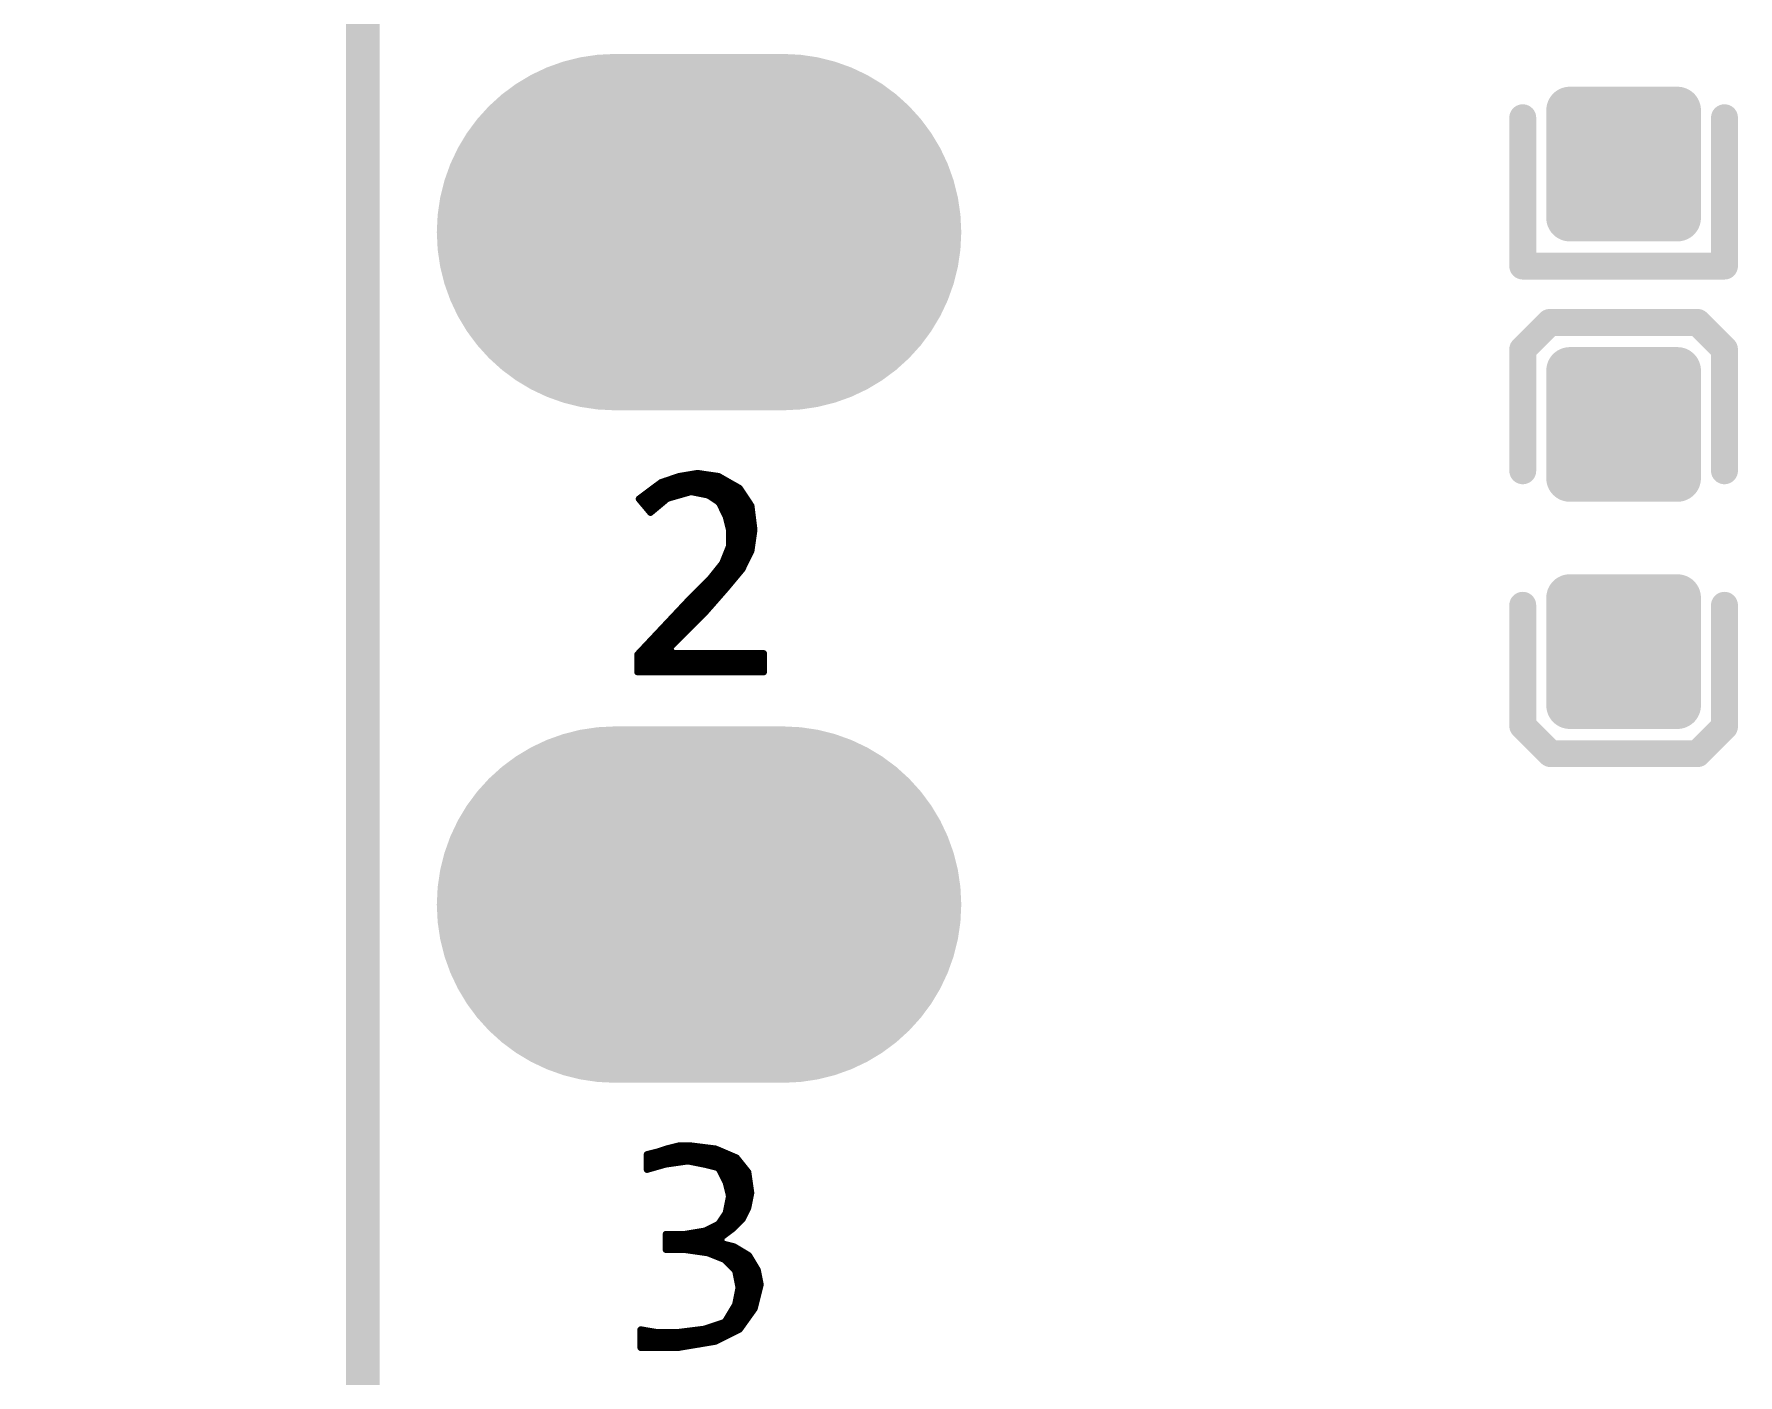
# Model space of a CAD drawing. Extents: x 17.3 to 58.6, y 21.7 to 91.7.
# Drawn here: x 24.16 to 30.59, y 62.69 to 67.75 of the extents above; entities that cross this region are included whole.
import ezdxf

# ---------------------------------------------------------------- set-up
doc = ezdxf.new("R2010")
doc.units = 0
doc.header["$MEASUREMENT"] = 0
doc.layers.get('0').update_dxf_attribs({"linetype": 'CONTINUOUS'})
doc.layers.add('SILKTOP_PHO', color=251, linetype='CONTINUOUS', true_color=0x636466)
doc.styles.get("Standard").update_dxf_attribs({"font": 'arial.ttf'})
doc.dimstyles.new('1', dxfattribs={"dimtxt": 1.5, "dimasz": 1.5, "dimexe": 0.18, "dimexo": 0, "dimgap": 0.5, "dimtad": 0, "dimtih": 1, "dimtoh": 1, "dimzin": 0, "dimdsep": 46, "dimtxsty": 'Standard', "dimcen": 0.09, "dimclrd": 7, "dimadec": 0, "dimazin": 0, "dimtfac": 1, "dimtofl": 0, "dimtmove": 2, "dimatfit": 3, "dimfxl": 1, "dimtolj": 1, "dimtzin": 0, "dimlwd": 15, "dimlwe": 15, "dimarcsym": 0})

# ---------------------------------------------------------------- blocks, each defined once
blk = doc.blocks.new('ROUND_191')
at = {"const_width": 0.0127}
blk.add_lwpolyline([(-0.00635, 0, 1), (0.00635, 0, 1)], format="xyb", close=True, dxfattribs=at)
blk = doc.blocks.new('ROUND_16')
at = {"const_width": 0.0508}
blk.add_lwpolyline([(-0.0254, 0, 1), (0.0254, 0, 1)], format="xyb", close=True, dxfattribs=at)
blk = doc.blocks.new('OBLONG_47')
at = {"const_width": 1.3462}
blk.add_lwpolyline([(0.3175, 0), (-0.3175, 0)], dxfattribs=at)
at = {"const_width": 0.6731}
for points in [[(-0.65405, 0, 1), (0.01905, 0, 1)], [(-0.01905, 0, 1), (0.65405, 0, 1)]]:
    blk.add_lwpolyline(points, format="xyb", close=True, dxfattribs=at)
blk = doc.blocks.new('ROUND_42')
at = {"const_width": 0.0889}
blk.add_lwpolyline([(-0.04445, 0, 1), (0.04445, 0, 1)], format="xyb", close=True, dxfattribs=at)
blk = doc.blocks.new('*D78')
at = {"color": 0, "linetype": 'Continuous', "lineweight": 15, "transparency": 16777216}
for p, q in [((25.9001, 73.66), (19.7132, 73.66)), ((25.9001, 25.4), (19.7132, 25.4))]:
    blk.add_line(p, q, dxfattribs=at)
at = {"color": 7, "linetype": 'Continuous', "lineweight": 15, "transparency": 16777216}
for p, q in [((19.8932, 72.16), (19.8932, 50.7959)), ((19.8932, 26.9), (19.8932, 48.2641))]:
    blk.add_line(p, q, dxfattribs=at)
at = {"color": 7, "linetype": 'Continuous', "transparency": 16777216}
for points in [[(19.6432, 72.16), (20.1432, 72.16), (19.8932, 73.66)], [(19.6432, 26.9), (20.1432, 26.9), (19.8932, 25.4)]]:
    blk.add_solid(points, dxfattribs=at)
at = {"color": 0, "linetype": 'Continuous', "transparency": 16777216, "insert": (19.8932, 49.53), "char_height": 1.5, "attachment_point": 5}
blk.add_mtext('\\A1;48.26', dxfattribs=at)

msp = doc.modelspace()

# ---------------------------------------------------------------- linework, layer by layer
for points, const_width in [([(25.4, 73.159874), (25.4, 25.900126)], 0.127), ([(29.9593, 67.058794), (29.9593, 67.465194)], 0.1778), ([(29.9593, 67.465194), (30.3657, 67.465194)], 0.1778), ([(30.0228, 67.058794), (30.0228, 67.465194)], 0.1778), ([(30.2006, 67.058794), (30.2006, 67.465194)], 0.1778), ([(30.3657, 67.465194), (30.3657, 67.058794)], 0.1778), ([(29.9593, 67.3608), (30.3657, 67.3608)], 0.1778), ([(29.9593, 67.183), (30.3657, 67.183)], 0.1778), ([(30.3657, 67.058794), (29.9593, 67.058794)], 0.1778), ([(29.9593, 66.075306), (29.9593, 66.481706)], 0.1778), ([(29.9593, 66.481706), (30.3657, 66.481706)], 0.1778), ([(29.9593, 66.4718), (30.3657, 66.4718)], 0.1778), ([(30.0228, 66.075306), (30.0228, 66.481706)], 0.1778), ([(30.2006, 66.075306), (30.2006, 66.481706)], 0.1778), ([(30.3657, 66.481706), (30.3657, 66.075306)], 0.1778), ([(29.9593, 66.294), (30.3657, 66.294)], 0.1778), ([(29.9593, 66.1162), (30.3657, 66.1162)], 0.1778), ([(30.3657, 66.075306), (29.9593, 66.075306)], 0.1778), ([(29.9593, 65.217294), (29.9593, 65.623694)], 0.1778), ([(29.9593, 65.623694), (30.3657, 65.623694)], 0.1778), ([(29.9593, 65.5828), (30.3657, 65.5828)], 0.1778), ([(30.0228, 65.217294), (30.0228, 65.623694)], 0.1778), ([(30.2006, 65.217294), (30.2006, 65.623694)], 0.1778), ([(30.3657, 65.623694), (30.3657, 65.217294)], 0.1778), ([(29.9593, 65.405), (30.3657, 65.405)], 0.1778), ([(29.9593, 65.2272), (30.3657, 65.2272)], 0.1778), ([(30.3657, 65.217294), (29.9593, 65.217294)], 0.1778)]:
    msp.add_lwpolyline(points, dxfattribs=dict(const_width=const_width))
at = {"layer": 'SILKTOP_PHO', "color": 251, "true_color": 0x636466}
for points, const_width in [([(25.4, 73.159874), (25.4, 25.900126)], 0.127), ([(29.7815, 67.437), (29.7815, 66.876676)], 0.1016), ([(30.5435, 66.876676), (30.5435, 67.437)], 0.1016), ([(29.7815, 66.876676), (30.5435, 66.876676)], 0.1016), ([(29.8831, 66.663824), (29.7815, 66.562224)], 0.1016), ([(30.4419, 66.663824), (29.8831, 66.663824)], 0.1016), ([(30.5435, 66.562224), (30.4419, 66.663824)], 0.1016), ([(29.7815, 66.562224), (29.7815, 66.1035)], 0.1016), ([(30.5435, 66.1035), (30.5435, 66.562224)], 0.1016), ([(26.664158, 66.094102), (26.595578, 66.082672)], 0.0254), ([(26.6446, 66.02349), (26.6446, 66.0908)], 0.0254), ([(26.743406, 66.082672), (26.664158, 66.094102)], 0.0254), ([(26.67, 66.01841), (26.67, 66.093086)], 0.0254), ([(26.6954, 66.01333), (26.6954, 66.08953)], 0.0254), ([(26.526744, 66.059558), (26.443432, 65.997328)], 0.0254), ([(26.4922, 65.950338), (26.4922, 66.03365)], 0.0254), ([(26.5176, 65.97142), (26.5176, 66.0527)], 0.0254), ([(26.595578, 66.082672), (26.526744, 66.059558)], 0.0254), ([(26.543, 65.992756), (26.543, 66.065146)], 0.0254), ([(26.55316, 65.999614), (26.636726, 66.02349)], 0.0254), ([(26.5684, 66.003932), (26.5684, 66.073528)], 0.0254), ([(26.5938, 66.011298), (26.5938, 66.08191)], 0.0254), ([(26.6192, 66.018664), (26.6192, 66.086482)], 0.0254), ([(26.636726, 66.02349), (26.642568, 66.023744)], 0.0254), ([(26.642568, 66.023744), (26.702258, 66.011806)], 0.0254), ([(26.7208, 66.00063), (26.7208, 66.085974)], 0.0254), ([(26.8224, 66.037714), (26.743406, 66.082672)], 0.0254), ([(26.7462, 65.982596), (26.7462, 66.081148)], 0.0254), ([(26.7716, 65.931796), (26.7716, 66.06667)], 0.0254), ([(26.797, 65.689226), (26.797, 66.052192)], 0.0254), ([(26.86685, 65.970912), (26.8224, 66.037714)], 0.0254), ([(26.8224, 65.719706), (26.8224, 66.03746)], 0.0254), ([(26.443432, 65.997328), (26.486612, 65.945766)], 0.0254), ([(26.4668, 65.969388), (26.4668, 66.0146)], 0.0254), ([(26.486612, 65.945766), (26.548334, 65.997328)], 0.0254), ([(26.548334, 65.997328), (26.55316, 65.999614)], 0.0254), ([(26.702258, 66.011806), (26.70683, 66.010028)], 0.0254), ([(26.70683, 66.010028), (26.742644, 65.986152)], 0.0254), ([(26.742644, 65.986152), (26.746962, 65.981326)], 0.0254), ([(26.746962, 65.981326), (26.770838, 65.93332)], 0.0254), ([(26.8478, 65.762632), (26.8478, 65.99936)], 0.0254), ([(26.878026, 65.880234), (26.86685, 65.970912)], 0.0254), ([(26.770838, 65.93332), (26.771854, 65.93078)], 0.0254), ([(26.771854, 65.93078), (26.783792, 65.883028)], 0.0254), ([(26.8732, 65.845944), (26.8732, 65.919096)], 0.0254), ([(26.783792, 65.883028), (26.7843, 65.87998)], 0.0254), ([(26.7843, 65.87998), (26.7843, 65.82029)], 0.0254), ([(26.866596, 65.800224), (26.878026, 65.880234)], 0.0254), ([(26.783284, 65.815464), (26.759408, 65.755774)], 0.0254), ([(26.7716, 65.659), (26.7716, 65.786254)], 0.0254), ([(26.7843, 65.82029), (26.783284, 65.815464)], 0.0254), ([(26.83256, 65.731898), (26.866596, 65.800224)], 0.0254), ([(26.75763, 65.752726), (26.709878, 65.693036)], 0.0254), ([(26.7208, 65.600834), (26.7208, 65.706752)], 0.0254), ([(26.7462, 65.62979), (26.7462, 65.738502)], 0.0254), ([(26.759408, 65.755774), (26.75763, 65.752726)], 0.0254), ([(26.773886, 65.661286), (26.83256, 65.731898)], 0.0254), ([(26.708862, 65.69202), (26.625296, 65.608454)], 0.0254), ([(26.67, 65.545716), (26.67, 65.653158)], 0.0254), ([(26.690574, 65.56629), (26.773886, 65.661286)], 0.0254), ([(26.6954, 65.571878), (26.6954, 65.678558)], 0.0254), ([(26.709878, 65.693036), (26.708862, 65.69202)], 0.0254), ([(26.625296, 65.608454), (26.437844, 65.409318)], 0.0254), ([(26.5938, 65.469516), (26.5938, 65.574926)], 0.0254), ([(26.6192, 65.494916), (26.6192, 65.60185)], 0.0254), ([(26.6446, 65.520316), (26.6446, 65.627758)], 0.0254), ([(29.7815, 65.140078), (29.7815, 65.5955)], 0.1016), ([(30.5435, 65.5955), (30.5435, 65.136776)], 0.1016), ([(26.543, 65.343532), (26.543, 65.520824)], 0.0254), ([(26.55951, 65.435226), (26.690574, 65.56629)], 0.0254), ([(26.5684, 65.444116), (26.5684, 65.548002)], 0.0254), ([(26.4922, 65.343532), (26.4922, 65.466976)], 0.0254), ([(26.5176, 65.343532), (26.5176, 65.4939)], 0.0254), ([(26.437844, 65.409318), (26.437844, 65.343532)], 0.0254), ([(26.4414, 65.343532), (26.4414, 65.412874)], 0.0254), ([(26.4668, 65.343532), (26.4668, 65.440052)], 0.0254), ([(26.5684, 65.413636), (26.55951, 65.435226)], 0.0254), ([(26.914094, 65.413636), (26.5684, 65.413636)], 0.0254), ([(26.5684, 65.343532), (26.5684, 65.413636)], 0.0254), ([(26.5938, 65.343532), (26.5938, 65.413636)], 0.0254), ([(26.6192, 65.343532), (26.6192, 65.413636)], 0.0254), ([(26.6446, 65.343532), (26.6446, 65.413636)], 0.0254), ([(26.67, 65.343532), (26.67, 65.413636)], 0.0254), ([(26.6954, 65.343532), (26.6954, 65.413636)], 0.0254), ([(26.7208, 65.343532), (26.7208, 65.413636)], 0.0254), ([(26.7462, 65.343532), (26.7462, 65.413636)], 0.0254), ([(26.7716, 65.343532), (26.7716, 65.413636)], 0.0254), ([(26.797, 65.343532), (26.797, 65.413636)], 0.0254), ([(26.8224, 65.343532), (26.8224, 65.413636)], 0.0254), ([(26.8478, 65.343532), (26.8478, 65.413636)], 0.0254), ([(26.8732, 65.343532), (26.8732, 65.413636)], 0.0254), ([(26.8986, 65.343532), (26.8986, 65.413636)], 0.0254), ([(26.914094, 65.343532), (26.914094, 65.413636)], 0.0254), ([(26.437844, 65.343532), (26.914094, 65.343532)], 0.0254), ([(29.886402, 65.035176), (29.7815, 65.140078)], 0.1016), ([(30.5435, 65.136776), (30.442154, 65.035176)], 0.1016), ([(30.442154, 65.035176), (29.886402, 65.035176)], 0.1016), ([(26.512012, 63.530734), (26.473658, 63.521082)], 0.0254), ([(26.473658, 63.521082), (26.473658, 63.464186)], 0.0254), ([(26.4922, 63.46952), (26.4922, 63.525654)], 0.0254), ([(26.512774, 63.530988), (26.512012, 63.530734)], 0.0254), ([(26.54808, 63.542672), (26.512774, 63.530988)], 0.0254), ([(26.5176, 63.476886), (26.5176, 63.532512)], 0.0254), ([(26.543, 63.483998), (26.543, 63.540894)], 0.0254), ([(26.594054, 63.554102), (26.54808, 63.542672)], 0.0254), ([(26.5684, 63.487554), (26.5684, 63.547752)], 0.0254), ([(26.5938, 63.49111), (26.5938, 63.554102)], 0.0254), ([(26.639266, 63.554102), (26.594054, 63.554102)], 0.0254), ([(26.6192, 63.49492), (26.6192, 63.554102)], 0.0254), ([(26.73223, 63.542418), (26.639266, 63.554102)], 0.0254), ([(26.6446, 63.492888), (26.6446, 63.553594)], 0.0254), ([(26.67, 63.487808), (26.67, 63.550292)], 0.0254), ([(26.6954, 63.482474), (26.6954, 63.547244)], 0.0254), ([(26.7208, 63.476124), (26.7208, 63.543942)], 0.0254), ([(26.811224, 63.508636), (26.73223, 63.542418)], 0.0254), ([(26.7462, 63.466472), (26.7462, 63.536576)], 0.0254), ([(26.7716, 63.415672), (26.7716, 63.525654)], 0.0254), ([(26.797, 63.240666), (26.797, 63.514732)], 0.0254), ([(26.473658, 63.464186), (26.541222, 63.48349)], 0.0254), ([(26.541222, 63.48349), (26.542746, 63.483998)], 0.0254), ([(26.542746, 63.483998), (26.626312, 63.495936)], 0.0254), ([(26.626312, 63.495936), (26.63063, 63.495682)], 0.0254), ([(26.63063, 63.495682), (26.69032, 63.483744)], 0.0254), ([(26.69032, 63.483744), (26.691082, 63.483744)], 0.0254), ([(26.691082, 63.483744), (26.738834, 63.471806)], 0.0254), ([(26.738834, 63.471806), (26.746962, 63.465202)], 0.0254), ([(26.746962, 63.465202), (26.770838, 63.417196)], 0.0254), ([(26.854912, 63.45428), (26.811224, 63.508636)], 0.0254), ([(26.8224, 63.265558), (26.8224, 63.49492)], 0.0254), ([(26.8478, 63.306198), (26.8478, 63.46317)], 0.0254), ([(26.866088, 63.376302), (26.854912, 63.45428)], 0.0254), ([(26.770838, 63.417196), (26.771854, 63.414656)], 0.0254), ([(26.771854, 63.414656), (26.783792, 63.366904)], 0.0254), ([(26.784046, 63.361316), (26.772108, 63.301626)], 0.0254), ([(26.783792, 63.366904), (26.784046, 63.361316)], 0.0254), ([(26.832814, 63.275972), (26.854912, 63.320168)], 0.0254), ([(26.854912, 63.320168), (26.866088, 63.376302)], 0.0254), ([(26.741374, 63.256922), (26.693622, 63.233046)], 0.0254), ([(26.7462, 63.26124), (26.741374, 63.256922)], 0.0254), ([(26.770076, 63.297054), (26.7462, 63.26124)], 0.0254), ([(26.7462, 63.132208), (26.7462, 63.26124)], 0.0254), ([(26.772108, 63.301626), (26.770076, 63.297054)], 0.0254), ([(26.7716, 63.221616), (26.7716, 63.300102)], 0.0254), ([(26.799032, 63.24219), (26.832814, 63.275972)], 0.0254), ([(26.616152, 63.219838), (26.545286, 63.219838)], 0.0254), ([(26.545286, 63.219838), (26.545286, 63.161672)], 0.0254), ([(26.5684, 63.161672), (26.5684, 63.219838)], 0.0254), ([(26.5938, 63.161672), (26.5938, 63.219838)], 0.0254), ([(26.618438, 63.220092), (26.616152, 63.219838)], 0.0254), ([(26.690066, 63.23203), (26.618438, 63.220092)], 0.0254), ([(26.6192, 63.161418), (26.6192, 63.220092)], 0.0254), ([(26.6446, 63.157862), (26.6446, 63.22441)], 0.0254), ([(26.67, 63.154052), (26.67, 63.228728)], 0.0254), ([(26.693622, 63.233046), (26.690066, 63.23203)], 0.0254), ([(26.6954, 63.150496), (26.6954, 63.234062)], 0.0254), ([(26.7208, 63.142368), (26.7208, 63.246762)], 0.0254), ([(26.752042, 63.206884), (26.799032, 63.24219)], 0.0254), ([(26.75636, 63.184278), (26.752042, 63.206884)], 0.0254), ([(26.545286, 63.161672), (26.616152, 63.161672)], 0.0254), ([(26.616152, 63.161672), (26.618184, 63.161418)], 0.0254), ([(26.618184, 63.161418), (26.70175, 63.14948)], 0.0254), ([(26.70175, 63.14948), (26.704544, 63.148718)], 0.0254), ([(26.704544, 63.148718), (26.764234, 63.124842)], 0.0254), ([(26.802334, 63.172848), (26.75636, 63.184278)], 0.0254), ([(26.7716, 63.119), (26.7716, 63.180722)], 0.0254), ([(26.797, 63.0936), (26.797, 63.174372)], 0.0254), ([(26.857706, 63.139574), (26.802334, 63.172848)], 0.0254), ([(26.8224, 62.860174), (26.8224, 63.16091)], 0.0254), ([(26.8478, 62.89548), (26.8478, 63.14567)], 0.0254), ([(26.890726, 63.08471), (26.857706, 63.139574)], 0.0254), ([(26.764234, 63.124842), (26.768552, 63.122048)], 0.0254), ([(26.768552, 63.122048), (26.804366, 63.086234)], 0.0254), ([(26.804366, 63.086234), (26.807922, 63.079884)], 0.0254), ([(26.807922, 63.079884), (26.81986, 63.020194)], 0.0254), ([(26.8732, 62.93104), (26.8732, 63.11392)], 0.0254), ([(26.901648, 63.029846), (26.890726, 63.08471)], 0.0254), ([(26.81986, 63.015114), (26.807922, 62.955424)], 0.0254), ([(26.81986, 63.020194), (26.81986, 63.015114)], 0.0254), ([(26.879042, 62.939422), (26.901648, 63.029846)], 0.0254), ([(26.8986, 63.017146), (26.8986, 63.045594)], 0.0254), ([(26.806144, 62.95136), (26.77033, 62.89167)], 0.0254), ([(26.797, 62.847474), (26.797, 62.935866)], 0.0254), ([(26.807922, 62.955424), (26.806144, 62.95136)], 0.0254), ([(26.822654, 62.860428), (26.879042, 62.939422)], 0.0254), ([(26.763472, 62.886082), (26.691844, 62.862206)], 0.0254), ([(26.7208, 62.813184), (26.7208, 62.871858)], 0.0254), ([(26.7462, 62.822074), (26.7462, 62.880494)], 0.0254), ([(26.77033, 62.89167), (26.763472, 62.886082)], 0.0254), ([(26.7716, 62.834774), (26.7716, 62.893702)], 0.0254), ([(26.506678, 62.84976), (26.449782, 62.859412)], 0.0254), ([(26.449782, 62.859412), (26.449782, 62.791594)], 0.0254), ([(26.4668, 62.791594), (26.4668, 62.856618)], 0.0254), ([(26.4922, 62.791594), (26.4922, 62.8523)], 0.0254), ([(26.50871, 62.84976), (26.506678, 62.84976)], 0.0254), ([(26.592276, 62.84976), (26.50871, 62.84976)], 0.0254), ([(26.5176, 62.791594), (26.5176, 62.84976)], 0.0254), ([(26.543, 62.791594), (26.543, 62.84976)], 0.0254), ([(26.5684, 62.791594), (26.5684, 62.84976)], 0.0254), ([(26.59126, 62.791594), (26.731722, 62.814962)], 0.0254), ([(26.594054, 62.84976), (26.592276, 62.84976)], 0.0254), ([(26.5938, 62.791848), (26.5938, 62.84976)], 0.0254), ([(26.689558, 62.861698), (26.594054, 62.84976)], 0.0254), ([(26.6192, 62.796166), (26.6192, 62.853062)], 0.0254), ([(26.6446, 62.800484), (26.6446, 62.85611)], 0.0254), ([(26.67, 62.804548), (26.67, 62.859412)], 0.0254), ([(26.691844, 62.862206), (26.689558, 62.861698)], 0.0254), ([(26.6954, 62.808866), (26.6954, 62.863476)], 0.0254), ([(26.731722, 62.814962), (26.822654, 62.860428)], 0.0254), ([(26.449782, 62.791594), (26.59126, 62.791594)], 0.0254)]:
    msp.add_lwpolyline(points, dxfattribs=dict(at, const_width=const_width))

# ---------------------------------------------------------------- block references
for name, p in [('OBLONG_47', (26.67, 67.004946)), ('ROUND_42', (29.9593, 67.465194)), ('ROUND_42', (30.0228, 67.465194)), ('ROUND_42', (30.2006, 67.465194)), ('ROUND_42', (30.3657, 67.465194)), ('ROUND_42', (29.9593, 67.3608)), ('ROUND_42', (30.3657, 67.3608)), ('ROUND_42', (29.9593, 67.183)), ('ROUND_42', (30.3657, 67.183)), ('ROUND_42', (29.9593, 67.058794)), ('ROUND_42', (29.9593, 67.058794)), ('ROUND_42', (30.0228, 67.058794)), ('ROUND_42', (30.2006, 67.058794)), ('ROUND_42', (30.3657, 67.058794)), ('ROUND_42', (29.9593, 66.481706)), ('ROUND_42', (29.9593, 66.4718)), ('ROUND_42', (30.0228, 66.481706)), ('ROUND_42', (30.2006, 66.481706)), ('ROUND_42', (30.3657, 66.481706)), ('ROUND_42', (30.3657, 66.4718)), ('ROUND_42', (29.9593, 66.294)), ('ROUND_42', (30.3657, 66.294)), ('ROUND_42', (29.9593, 66.1162)), ('ROUND_42', (29.9593, 66.075306)), ('ROUND_42', (29.9593, 66.075306)), ('ROUND_42', (30.0228, 66.075306)), ('ROUND_42', (30.2006, 66.075306)), ('ROUND_42', (30.3657, 66.1162)), ('ROUND_42', (30.3657, 66.075306)), ('ROUND_42', (29.9593, 65.623694)), ('ROUND_42', (29.9593, 65.5828)), ('ROUND_42', (30.0228, 65.623694)), ('ROUND_42', (30.2006, 65.623694)), ('ROUND_42', (30.3657, 65.623694)), ('ROUND_42', (30.3657, 65.5828)), ('ROUND_42', (29.9593, 65.405)), ('ROUND_42', (30.3657, 65.405)), ('ROUND_42', (29.9593, 65.2272)), ('ROUND_42', (29.9593, 65.217294)), ('ROUND_42', (29.9593, 65.217294)), ('ROUND_42', (30.0228, 65.217294)), ('ROUND_42', (30.2006, 65.217294)), ('ROUND_42', (30.3657, 65.2272)), ('ROUND_42', (30.3657, 65.217294)), ('OBLONG_47', (26.67, 64.464946))]:
    msp.add_blockref(name, p)
for name, p in [('ROUND_16', (29.7815, 67.437)), ('ROUND_16', (30.5435, 67.437)), ('ROUND_16', (29.7815, 66.876676)), ('ROUND_16', (30.5435, 66.876676)), ('ROUND_16', (29.8831, 66.663824)), ('ROUND_16', (30.4419, 66.663824)), ('ROUND_16', (29.7815, 66.562224)), ('ROUND_16', (30.5435, 66.562224)), ('ROUND_191', (26.6446, 66.0908)), ('ROUND_191', (26.664158, 66.094102)), ('ROUND_191', (26.67, 66.093086)), ('ROUND_191', (26.6954, 66.08953)), ('ROUND_16', (29.7815, 66.1035)), ('ROUND_16', (30.5435, 66.1035)), ('ROUND_191', (26.4922, 66.03365)), ('ROUND_191', (26.5176, 66.0527)), ('ROUND_191', (26.526744, 66.059558)), ('ROUND_191', (26.543, 66.065146)), ('ROUND_191', (26.5684, 66.073528)), ('ROUND_191', (26.5938, 66.08191)), ('ROUND_191', (26.595578, 66.082672)), ('ROUND_191', (26.6192, 66.086482)), ('ROUND_191', (26.636726, 66.02349)), ('ROUND_191', (26.642568, 66.023744)), ('ROUND_191', (26.6446, 66.02349)), ('ROUND_191', (26.7208, 66.085974)), ('ROUND_191', (26.743406, 66.082672)), ('ROUND_191', (26.7462, 66.081148)), ('ROUND_191', (26.7716, 66.06667)), ('ROUND_191', (26.797, 66.052192)), ('ROUND_191', (26.8224, 66.037714)), ('ROUND_191', (26.8224, 66.03746)), ('ROUND_191', (26.443432, 65.997328)), ('ROUND_191', (26.4668, 66.0146)), ('ROUND_191', (26.4668, 65.969388)), ('ROUND_191', (26.5176, 65.97142)), ('ROUND_191', (26.543, 65.992756)), ('ROUND_191', (26.548334, 65.997328)), ('ROUND_191', (26.55316, 65.999614)), ('ROUND_191', (26.5684, 66.003932)), ('ROUND_191', (26.5938, 66.011298)), ('ROUND_191', (26.6192, 66.018664)), ('ROUND_191', (26.67, 66.01841)), ('ROUND_191', (26.6954, 66.01333)), ('ROUND_191', (26.702258, 66.011806)), ('ROUND_191', (26.70683, 66.010028)), ('ROUND_191', (26.7208, 66.00063)), ('ROUND_191', (26.742644, 65.986152)), ('ROUND_191', (26.7462, 65.982596)), ('ROUND_191', (26.746962, 65.981326)), ('ROUND_191', (26.8478, 65.99936)), ('ROUND_191', (26.86685, 65.970912)), ('ROUND_191', (26.86685, 65.970912)), ('ROUND_191', (26.486612, 65.945766)), ('ROUND_191', (26.4922, 65.950338)), ('ROUND_191', (26.770838, 65.93332)), ('ROUND_191', (26.7716, 65.931796)), ('ROUND_191', (26.771854, 65.93078)), ('ROUND_191', (26.8732, 65.919096)), ('ROUND_191', (26.783792, 65.883028)), ('ROUND_191', (26.7843, 65.87998)), ('ROUND_191', (26.8732, 65.845944)), ('ROUND_191', (26.878026, 65.880234)), ('ROUND_191', (26.7716, 65.786254)), ('ROUND_191', (26.783284, 65.815464)), ('ROUND_191', (26.7843, 65.82029)), ('ROUND_191', (26.866596, 65.800224)), ('ROUND_191', (26.7208, 65.706752)), ('ROUND_191', (26.7462, 65.738502)), ('ROUND_191', (26.75763, 65.752726)), ('ROUND_191', (26.759408, 65.755774)), ('ROUND_191', (26.8224, 65.719706)), ('ROUND_191', (26.83256, 65.731898)), ('ROUND_191', (26.83256, 65.731898)), ('ROUND_191', (26.8478, 65.762632)), ('ROUND_191', (26.67, 65.653158)), ('ROUND_191', (26.6954, 65.678558)), ('ROUND_191', (26.708862, 65.69202)), ('ROUND_191', (26.709878, 65.693036)), ('ROUND_191', (26.7716, 65.659)), ('ROUND_191', (26.773886, 65.661286)), ('ROUND_191', (26.797, 65.689226)), ('ROUND_191', (26.5938, 65.574926)), ('ROUND_191', (26.6192, 65.60185)), ('ROUND_191', (26.625296, 65.608454)), ('ROUND_191', (26.6446, 65.627758)), ('ROUND_191', (26.7208, 65.600834)), ('ROUND_191', (26.7462, 65.62979)), ('ROUND_16', (29.7815, 65.5955)), ('ROUND_16', (30.5435, 65.5955)), ('ROUND_191', (26.543, 65.520824)), ('ROUND_191', (26.5684, 65.548002)), ('ROUND_191', (26.6446, 65.520316)), ('ROUND_191', (26.67, 65.545716)), ('ROUND_191', (26.690574, 65.56629)), ('ROUND_191', (26.6954, 65.571878)), ('ROUND_191', (26.4922, 65.466976)), ('ROUND_191', (26.5176, 65.4939)), ('ROUND_191', (26.5684, 65.444116)), ('ROUND_191', (26.5938, 65.469516)), ('ROUND_191', (26.6192, 65.494916)), ('ROUND_191', (26.437844, 65.409318)), ('ROUND_191', (26.4414, 65.412874)), ('ROUND_191', (26.4668, 65.440052)), ('ROUND_191', (26.55951, 65.435226)), ('ROUND_191', (26.5684, 65.413636)), ('ROUND_191', (26.5684, 65.413636)), ('ROUND_191', (26.5938, 65.413636)), ('ROUND_191', (26.6192, 65.413636)), ('ROUND_191', (26.6446, 65.413636)), ('ROUND_191', (26.67, 65.413636)), ('ROUND_191', (26.6954, 65.413636)), ('ROUND_191', (26.7208, 65.413636)), ('ROUND_191', (26.7462, 65.413636)), ('ROUND_191', (26.7716, 65.413636)), ('ROUND_191', (26.797, 65.413636)), ('ROUND_191', (26.8224, 65.413636)), ('ROUND_191', (26.8478, 65.413636)), ('ROUND_191', (26.8732, 65.413636)), ('ROUND_191', (26.8986, 65.413636)), ('ROUND_191', (26.914094, 65.413636)), ('ROUND_191', (26.914094, 65.413636)), ('ROUND_191', (26.437844, 65.343532)), ('ROUND_191', (26.4414, 65.343532)), ('ROUND_191', (26.4668, 65.343532)), ('ROUND_191', (26.4922, 65.343532)), ('ROUND_191', (26.5176, 65.343532)), ('ROUND_191', (26.543, 65.343532)), ('ROUND_191', (26.5684, 65.343532)), ('ROUND_191', (26.5938, 65.343532)), ('ROUND_191', (26.6192, 65.343532)), ('ROUND_191', (26.6446, 65.343532)), ('ROUND_191', (26.67, 65.343532)), ('ROUND_191', (26.6954, 65.343532)), ('ROUND_191', (26.7208, 65.343532)), ('ROUND_191', (26.7462, 65.343532)), ('ROUND_191', (26.7716, 65.343532)), ('ROUND_191', (26.797, 65.343532)), ('ROUND_191', (26.8224, 65.343532)), ('ROUND_191', (26.8478, 65.343532)), ('ROUND_191', (26.8732, 65.343532)), ('ROUND_191', (26.8986, 65.343532)), ('ROUND_191', (26.914094, 65.343532)), ('ROUND_16', (29.7815, 65.140078)), ('ROUND_16', (30.5435, 65.136776)), ('ROUND_16', (29.886402, 65.035176)), ('ROUND_16', (30.442154, 65.035176)), ('ROUND_191', (26.473658, 63.521082)), ('ROUND_191', (26.4922, 63.525654)), ('ROUND_191', (26.512012, 63.530734)), ('ROUND_191', (26.512774, 63.530988)), ('ROUND_191', (26.5176, 63.532512)), ('ROUND_191', (26.543, 63.540894)), ('ROUND_191', (26.54808, 63.542672)), ('ROUND_191', (26.5684, 63.547752)), ('ROUND_191', (26.5938, 63.554102)), ('ROUND_191', (26.594054, 63.554102)), ('ROUND_191', (26.6192, 63.554102)), ('ROUND_191', (26.639266, 63.554102)), ('ROUND_191', (26.6446, 63.553594)), ('ROUND_191', (26.67, 63.550292)), ('ROUND_191', (26.6954, 63.547244)), ('ROUND_191', (26.7208, 63.543942)), ('ROUND_191', (26.73223, 63.542418)), ('ROUND_191', (26.7462, 63.536576)), ('ROUND_191', (26.7716, 63.525654)), ('ROUND_191', (26.797, 63.514732)), ('ROUND_191', (26.473658, 63.464186)), ('ROUND_191', (26.4922, 63.46952)), ('ROUND_191', (26.5176, 63.476886)), ('ROUND_191', (26.541222, 63.48349)), ('ROUND_191', (26.542746, 63.483998)), ('ROUND_191', (26.543, 63.483998)), ('ROUND_191', (26.5684, 63.487554)), ('ROUND_191', (26.5938, 63.49111)), ('ROUND_191', (26.6192, 63.49492)), ('ROUND_191', (26.626312, 63.495936)), ('ROUND_191', (26.63063, 63.495682)), ('ROUND_191', (26.6446, 63.492888)), ('ROUND_191', (26.67, 63.487808)), ('ROUND_191', (26.69032, 63.483744)), ('ROUND_191', (26.691082, 63.483744)), ('ROUND_191', (26.6954, 63.482474)), ('ROUND_191', (26.7208, 63.476124)), ('ROUND_191', (26.738834, 63.471806)), ('ROUND_191', (26.7462, 63.466472)), ('ROUND_191', (26.746962, 63.465202)), ('ROUND_191', (26.811224, 63.508636)), ('ROUND_191', (26.8224, 63.49492)), ('ROUND_191', (26.8478, 63.46317)), ('ROUND_191', (26.854912, 63.45428)), ('ROUND_191', (26.770838, 63.417196)), ('ROUND_191', (26.7716, 63.415672)), ('ROUND_191', (26.771854, 63.414656)), ('ROUND_191', (26.783792, 63.366904)), ('ROUND_191', (26.784046, 63.361316)), ('ROUND_191', (26.854912, 63.320168)), ('ROUND_191', (26.866088, 63.376302)), ('ROUND_191', (26.741374, 63.256922)), ('ROUND_191', (26.7462, 63.26124)), ('ROUND_191', (26.7462, 63.26124)), ('ROUND_191', (26.770076, 63.297054)), ('ROUND_191', (26.7716, 63.300102)), ('ROUND_191', (26.772108, 63.301626)), ('ROUND_191', (26.8224, 63.265558)), ('ROUND_191', (26.832814, 63.275972)), ('ROUND_191', (26.8478, 63.306198)), ('ROUND_191', (26.545286, 63.219838)), ('ROUND_191', (26.5684, 63.219838)), ('ROUND_191', (26.5938, 63.219838)), ('ROUND_191', (26.616152, 63.219838)), ('ROUND_191', (26.618438, 63.220092)), ('ROUND_191', (26.6192, 63.220092)), ('ROUND_191', (26.6446, 63.22441)), ('ROUND_191', (26.67, 63.228728)), ('ROUND_191', (26.690066, 63.23203)), ('ROUND_191', (26.693622, 63.233046)), ('ROUND_191', (26.6954, 63.234062)), ('ROUND_191', (26.7208, 63.246762)), ('ROUND_191', (26.752042, 63.206884)), ('ROUND_191', (26.7716, 63.221616)), ('ROUND_191', (26.797, 63.240666)), ('ROUND_191', (26.799032, 63.24219)), ('ROUND_191', (26.545286, 63.161672)), ('ROUND_191', (26.5684, 63.161672)), ('ROUND_191', (26.5938, 63.161672)), ('ROUND_191', (26.616152, 63.161672)), ('ROUND_191', (26.618184, 63.161418)), ('ROUND_191', (26.6192, 63.161418)), ('ROUND_191', (26.6446, 63.157862)), ('ROUND_191', (26.67, 63.154052)), ('ROUND_191', (26.6954, 63.150496)), ('ROUND_191', (26.70175, 63.14948)), ('ROUND_191', (26.704544, 63.148718)), ('ROUND_191', (26.7208, 63.142368)), ('ROUND_191', (26.7462, 63.132208)), ('ROUND_191', (26.75636, 63.184278)), ('ROUND_191', (26.7716, 63.180722)), ('ROUND_191', (26.797, 63.174372)), ('ROUND_191', (26.802334, 63.172848)), ('ROUND_191', (26.8224, 63.16091)), ('ROUND_191', (26.8478, 63.14567)), ('ROUND_191', (26.857706, 63.139574)), ('ROUND_191', (26.857706, 63.139574)), ('ROUND_191', (26.764234, 63.124842)), ('ROUND_191', (26.768552, 63.122048)), ('ROUND_191', (26.7716, 63.119)), ('ROUND_191', (26.797, 63.0936)), ('ROUND_191', (26.804366, 63.086234)), ('ROUND_191', (26.807922, 63.079884)), ('ROUND_191', (26.8732, 63.11392)), ('ROUND_191', (26.890726, 63.08471)), ('ROUND_191', (26.81986, 63.020194)), ('ROUND_191', (26.81986, 63.015114)), ('ROUND_191', (26.8986, 63.045594)), ('ROUND_191', (26.8986, 63.017146)), ('ROUND_191', (26.901648, 63.029846)), ('ROUND_191', (26.901648, 63.029846)), ('ROUND_191', (26.797, 62.935866)), ('ROUND_191', (26.806144, 62.95136)), ('ROUND_191', (26.807922, 62.955424)), ('ROUND_191', (26.879042, 62.939422)), ('ROUND_191', (26.7208, 62.871858)), ('ROUND_191', (26.7462, 62.880494)), ('ROUND_191', (26.763472, 62.886082)), ('ROUND_191', (26.77033, 62.89167)), ('ROUND_191', (26.7716, 62.893702)), ('ROUND_191', (26.8478, 62.89548)), ('ROUND_191', (26.8732, 62.93104)), ('ROUND_191', (26.449782, 62.859412)), ('ROUND_191', (26.4668, 62.856618)), ('ROUND_191', (26.4922, 62.8523)), ('ROUND_191', (26.506678, 62.84976)), ('ROUND_191', (26.50871, 62.84976)), ('ROUND_191', (26.5176, 62.84976)), ('ROUND_191', (26.543, 62.84976)), ('ROUND_191', (26.5684, 62.84976)), ('ROUND_191', (26.592276, 62.84976)), ('ROUND_191', (26.5938, 62.84976)), ('ROUND_191', (26.594054, 62.84976)), ('ROUND_191', (26.6192, 62.853062)), ('ROUND_191', (26.6446, 62.85611)), ('ROUND_191', (26.67, 62.859412)), ('ROUND_191', (26.67, 62.804548)), ('ROUND_191', (26.689558, 62.861698)), ('ROUND_191', (26.691844, 62.862206)), ('ROUND_191', (26.6954, 62.863476)), ('ROUND_191', (26.6954, 62.808866)), ('ROUND_191', (26.7208, 62.813184)), ('ROUND_191', (26.731722, 62.814962)), ('ROUND_191', (26.7462, 62.822074)), ('ROUND_191', (26.7716, 62.834774)), ('ROUND_191', (26.797, 62.847474)), ('ROUND_191', (26.8224, 62.860174)), ('ROUND_191', (26.822654, 62.860428)), ('ROUND_191', (26.449782, 62.791594)), ('ROUND_191', (26.4668, 62.791594)), ('ROUND_191', (26.4922, 62.791594)), ('ROUND_191', (26.5176, 62.791594)), ('ROUND_191', (26.543, 62.791594)), ('ROUND_191', (26.5684, 62.791594)), ('ROUND_191', (26.59126, 62.791594)), ('ROUND_191', (26.5938, 62.791848)), ('ROUND_191', (26.6192, 62.796166)), ('ROUND_191', (26.6446, 62.800484))]:
    msp.add_blockref(name, p, dxfattribs=at)

# ---------------------------------------------------------------- dimensions: what is measured, and where the dimension line sits
at = {"linetype": 'Continuous'}
dim = msp.add_linear_dim(base=(19.893247, 73.66), p1=(25.900126, 25.4), p2=(25.900126, 73.66), angle=90, dimstyle='1', dxfattribs=at)
dim.commit()
dim.dimension.update_dxf_attribs({"geometry": '*D78', "text_midpoint": (19.893247, 49.53)})

doc.saveas('drawing.dxf')
